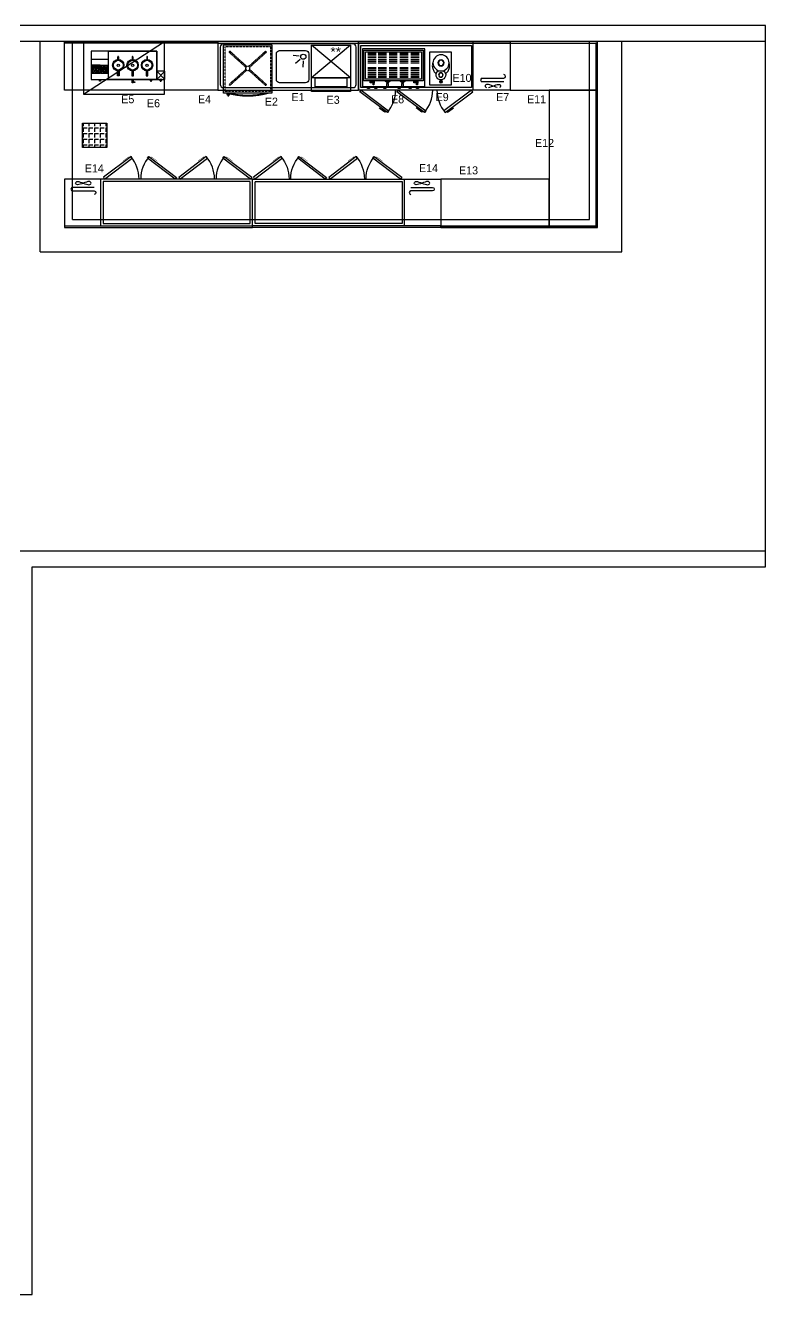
# Model space of a CAD drawing. Header units: centimetres. Extents: x 17223 to 23915, y 3231 to 4899.
# Drawn here: x 18138 to 19055, y 3280 to 4850 of the extents above; entities that cross this region are included whole.
import ezdxf

# ---------------------------------------------------------------- set-up
doc = ezdxf.new("R2010")
doc.units = ezdxf.units.CM
doc.header["$MEASUREMENT"] = 0
doc.linetypes.add('DASHED', pattern=[0.75, 0.5, -0.25])
for name, color, linetype in [('002 Çizgi', 7, 'Continuous'), ('0D', 1, 'Continuous'), ('0T', 7, 'Continuous'), ('AK', 7, 'Continuous'), ('S2000-002 Çizgi', 7, 'Continuous')]:
    doc.layers.add(name, color=color, linetype=linetype)
doc.styles.get("Standard").update_dxf_attribs({"font": 'arial.ttf'})
doc.styles.add('TAKSİM', font='GOTHIC.TTF', dxfattribs={"height": 20})

# ---------------------------------------------------------------- blocks, each defined once
blk = doc.blocks.new('espresso_2grup')
at = {"layer": '0D'}
for p, q in [((-21.3, 15.5), (-31.6, 15.5)), ((-31.6, 14), (-21.3, 14)), ((-31.6, 11.8), (-21.3, 11.8)), ((-31.6, 9.6), (-21.3, 9.6)), ((-31.6, 7.4), (-21.3, 7.4)), ((-31.6, 5.1), (-21.3, 5.1)), ((-31.6, 3.3), (-21.3, 3.3)), ((-7.8, 15.5), (-18.1, 15.5)), ((-18.1, 14), (-7.8, 14)), ((-18.1, 11.8), (-7.8, 11.8)), ((-18.1, 9.6), (-7.8, 9.6)), ((-18.1, 7.4), (-7.8, 7.4)), ((-18.1, 5.1), (-7.8, 5.1)), ((-18.1, 3.3), (-7.8, 3.3)), ((5.6, 15.5), (-4.6, 15.5)), ((-4.6, 14), (5.6, 14)), ((-4.6, 11.8), (5.6, 11.8)), ((-4.6, 9.6), (5.6, 9.6)), ((-4.6, 7.4), (5.6, 7.4)), ((-4.6, 5.1), (5.6, 5.1)), ((-4.6, 3.3), (5.6, 3.3)), ((19.1, 15.5), (8.9, 15.5)), ((8.9, 14), (19.1, 14)), ((8.9, 11.8), (19.1, 11.8)), ((8.9, 9.6), (19.1, 9.6)), ((8.9, 7.4), (19.1, 7.4)), ((8.9, 5.1), (19.1, 5.1)), ((8.9, 3.3), (19.1, 3.3)), ((32, 15.5), (21.7, 15.5)), ((21.7, 14), (32, 14)), ((21.7, 11.8), (32, 11.8)), ((21.7, 9.6), (32, 9.6)), ((21.7, 7.4), (32, 7.4)), ((21.7, 5.1), (32, 5.1)), ((21.7, 3.3), (32, 3.3)), ((-21.3, -2.4), (-31.6, -2.4)), ((-31.6, -4.1), (-21.3, -4.1)), ((-31.6, -6.3), (-21.3, -6.3)), ((-31.6, -8.6), (-21.3, -8.6)), ((-31.6, -10.8), (-21.3, -10.8)), ((-31.6, -13), (-21.3, -13)), ((-31.6, -14.6), (-21.3, -14.6)), ((-7.8, -2.4), (-18.1, -2.4)), ((-18.1, -4.1), (-7.8, -4.1)), ((-18.1, -6.3), (-7.8, -6.3)), ((-18.1, -8.6), (-7.8, -8.6)), ((-18.1, -10.8), (-7.8, -10.8)), ((-18.1, -13), (-7.8, -13)), ((-18.1, -14.6), (-7.8, -14.6)), ((5.6, -2.4), (-4.6, -2.4)), ((-4.6, -4.1), (5.6, -4.1)), ((-4.6, -6.3), (5.6, -6.3)), ((-4.6, -8.6), (5.6, -8.6)), ((-4.6, -10.8), (5.6, -10.8)), ((-4.6, -13), (5.6, -13)), ((-4.6, -14.6), (5.6, -14.6)), ((19.1, -2.4), (8.9, -2.4)), ((8.9, -4.1), (19.1, -4.1)), ((8.9, -6.3), (19.1, -6.3)), ((8.9, -8.6), (19.1, -8.6)), ((8.9, -10.8), (19.1, -10.8)), ((8.9, -13), (19.1, -13)), ((8.9, -14.6), (19.1, -14.6)), ((32, -2.4), (21.7, -2.4)), ((21.7, -4.1), (32, -4.1)), ((21.7, -6.3), (32, -6.3)), ((21.7, -8.6), (32, -8.6)), ((21.7, -10.8), (32, -10.8)), ((21.7, -13), (32, -13)), ((21.7, -14.6), (32, -14.6))]:
    blk.add_line(p, q, dxfattribs=at)
for centre in [(-11.1, -17), (7.4, -17)]:
    blk.add_arc(centre, 2.96, 212.0817, 327.9183, dxfattribs=at)
at = {"layer": '0T'}
for p, q in [((-38.5, -13.3), (-36.4, -13.3)), ((36.7, -13.3), (38.5, -13.3)), ((-29.8, -18.5), (-29.8, -21.6)), ((-28.9, -18.5), (-29.8, -18.5)), ((-29.4, -22), (-29.4, -23.8)), ((-29.4, -23.8), (-28.5, -23.8)), ((-28.9, -21.2), (-28.9, -18.5)), ((-28.5, -23.8), (-28.5, -21.6)), ((24.2, -18.5), (24.2, -21.6)), ((25.1, -18.5), (24.2, -18.5)), ((24.6, -22), (24.6, -23.8)), ((24.6, -23.8), (25.5, -23.8)), ((25.1, -21.2), (25.1, -18.5)), ((25.5, -23.8), (25.5, -21.6))]:
    blk.add_line(p, q, dxfattribs=at)
for points in [[(-38.5, -25.5), (-38.5, 21), (38.5, 21), (38.5, -25.5)], [(-36.4, -18.5), (36.7, -18.5), (36.7, 19.3), (-36.4, 19.3)], [(-34.4, -16.5), (34.7, -16.5), (34.7, 17.3), (-34.4, 17.3)], [(-30.6, -25.5), (-30.6, -28.1), (-28.3, -28.1), (-28.3, -25.5)], [(-28.8, -18.5), (-28.8, -19.3), (-24.1, -19.3), (-24.1, -18.5)], [(-27.8, -19.3), (-27.8, -21), (-25, -21), (-25, -19.3)], [(-21.6, -25.5), (-21.6, -28.1), (-19.2, -28.1), (-19.2, -25.5)], [(-11.8, -21.8), (-11.8, -26), (-10.2, -26), (-10.2, -21.8)], [(-11.5, -20.6), (-11.5, -21.8), (-10.6, -21.8), (-10.6, -20.6)], [(-8.1, -25.5), (-8.1, -28.1), (-5.8, -28.1), (-5.8, -25.5)], [(6.6, -21.8), (6.6, -26), (8.2, -26), (8.2, -21.8)], [(7, -20.6), (7, -21.8), (7.9, -21.8), (7.9, -20.6)], [(9.7, -25.5), (9.7, -28.1), (12, -28.1), (12, -25.5)], [(20.8, -25.5), (20.8, -28.1), (23.2, -28.1), (23.2, -25.5)], [(25.2, -18.5), (25.2, -19.3), (29.9, -19.3), (29.9, -18.5)], [(26.2, -19.3), (26.2, -21), (29.1, -21), (29.1, -19.3)], [(29.9, -25.5), (29.9, -28.1), (32.2, -28.1), (32.2, -25.5)]]:
    blk.add_lwpolyline(points, close=True, dxfattribs=at)
for centre, radius, start, end in [((-29.6, -21.6), 0.2, 180, 265.8055), ((-29.6, -22), 0.2, 0, 85.8055), ((-11.1, -17), 3.7, 205.1444, 334.8556), ((7.4, -17), 3.7, 205.1444, 334.8556), ((24.4, -21.6), 0.2, 180, 265.8055), ((24.4, -22), 0.2, 0, 85.8055), ((25.3, -21.2), 0.2, 180, 265.8058), ((25.3, -21.6), 0.2, 0, 85.8058)]:
    blk.add_arc(centre, radius, start, end, dxfattribs=at)
at = {"layer": 'AK'}
for centre, start, end in [((-28.7, -21.2), 180, 265.8058), ((-28.7, -21.6), 0, 85.8058)]:
    blk.add_arc(centre, 0.2, start, end, dxfattribs=at)
blk = doc.blocks.new('degirmen')
at = {"layer": '0D'}
for points in [[(1.3, -14.3), (1.3, -14.9), (-1.5, -14.9), (-1.5, -14.3)], [(-0.8, -14.9), (-0.8, -17.3), (-1.1, -17.3), (-1.1, -14.9)], [(0.9, -14.9), (0.9, -17.3), (0.6, -17.3), (0.6, -14.9)]]:
    blk.add_lwpolyline(points, dxfattribs=at)
for centre, radius in [((-0.1, 6.5), 3.87), ((-0.1, 6.5), 3.35), ((0.1, -8.5), 2.81), ((0.1, -8.5), 2.45)]:
    blk.add_circle(centre, radius, dxfattribs=at)
for start, end in [(127.2241, 54.179), (65.4662, 115.7795)]:
    blk.add_arc((-0.1, -16.8), 1.65, start, end, dxfattribs=at)
at = {"layer": '0T'}
for points in [[(-5.7, -7, -0.054984), (-7.4, -5.4, -0.093867), (-9.7, -1.6, -0.088672), (-10.6, 3, -0.067491), (-10.1, 6.6, -0.093867)], [(9.9, 7.5, -0.085751), (10.7, 3, -0.088672), (9.8, -1.6, -0.093867), (7.6, -5.4, -0.054985), (5.8, -7, -0.109161)]]:
    blk.add_lwpolyline(points, format="xyb", dxfattribs=at)
blk.add_circle((-0.1, 6.5), 10, dxfattribs=at)
blk.add_arc((0.1, -8.5), 5.95, 115.6161, 65.321, dxfattribs=at)
blk = doc.blocks.new('A$C34EC4B2C')
at = {"layer": 'S2000-002 Çizgi'}
for p, q in [((80.8, 87.7), (46.6, 62.1)), ((48.1, 60), (82.4, 85.6)), ((71.9, 83.1), (70.5, 82)), ((77.6, 87.3), (71.9, 83.1)), ((78.6, 86), (77.6, 87.3)), ((82.4, 85.6), (80.8, 87.7)), ((104.7, 85.8), (106.2, 87.8)), ((138.8, 60), (104.7, 85.8)), ((106.2, 87.8), (140.3, 62)), ((108.4, 86.1), (109.4, 87.4)), ((109.4, 87.4), (115.1, 83.2)), ((115.1, 83.2), (116.5, 82.1)), ((150.6, 85.8), (152.2, 87.8)), ((184.7, 60), (150.6, 85.8)), ((152.2, 87.8), (186.3, 62)), ((154.4, 86.1), (155.4, 87.4)), ((155.4, 87.4), (161.1, 83.2)), ((161.1, 83.2), (162.5, 82.1)), ((0, 0), (0, 60)), ((0, 60), (188, 60)), ((8, 49.7), (34.7, 49.7)), ((12, 55), (12.2, 55.7)), ((12.2, 54.2), (12, 55)), ((12.2, 55.7), (12.7, 56.3)), ((12.7, 53.6), (12.2, 54.2)), ((12.7, 56.3), (13.5, 56.8)), ((13.5, 53.1), (12.7, 53.6)), ((14.6, 53), (13.5, 53.1)), ((16.1, 53.1), (14.6, 53)), ((16.1, 56.8), (17.8, 56.3)), ((17.8, 53.6), (16.1, 53.1)), ((17.8, 56.3), (19.6, 55.7)), ((19.6, 54.2), (17.8, 53.6)), ((19.6, 55.7), (21.6, 55)), ((21.6, 55), (19.6, 54.2)), ((23.5, 55.7), (21.6, 55)), ((21.6, 55), (23.5, 54.2)), ((25.4, 56.3), (23.5, 55.7)), ((23.5, 54.2), (25.4, 53.6)), ((27.1, 56.8), (25.4, 56.3)), ((25.4, 53.6), (27.1, 53.1)), ((27.1, 53.1), (28.6, 53)), ((28.6, 53), (29.7, 53.1)), ((30.5, 56.3), (29.7, 56.8)), ((29.7, 53.1), (30.5, 53.6)), ((31, 55.7), (30.5, 56.3)), ((30.5, 53.6), (31, 54.2)), ((31.2, 55), (31, 55.7)), ((31, 54.2), (31.2, 55)), ((46.1, 60), (46.1, 0)), ((46.6, 62.1), (48.1, 60)), ((48, 5), (48, 57)), ((48, 57), (185, 57)), ((140.3, 62), (138.8, 60)), ((186.3, 62), (184.7, 60)), ((185, 57), (185, 5)), ((188, 2), (188, 60)), ((188, 60), (188, 0)), ((34.7, 45.3), (8, 45.3)), ((188, 2), (0, 2)), ((185, 5), (48, 5)), ((188, 0), (0, 0))]:
    blk.add_line(p, q, dxfattribs=at)
for centre, radius, start, end in [((48.1, 60), 42.7, 0, 40.245), ((138.8, 60), 42.7, 139.4908, 180), ((184.7, 60), 42.7, 139.4908, 180), ((34.7, 47.5), 2.17, 270, 90), ((8, 43.1), 2.17, 90, 270)]:
    blk.add_arc(centre, radius, start, end, dxfattribs=at)
blk = doc.blocks.new('A$C723D60DA')
at = {"layer": 'S2000-002 Çizgi'}
for points in [[(0, 3.7), (60, 3.7), (60, 63.7), (0, 63.7)], [(53.2, 2.2), (54.6, 2.2), (54.6, 0.7), (53.2, 0.7)]]:
    blk.add_lwpolyline(points, close=True, dxfattribs=at)
at = {"layer": 'S2000-002 Çizgi', "linetype": 'DASHED', "ltscale": 0.5}
blk.add_lwpolyline([(2, 5.7), (58, 5.7), (58, 61.7), (2, 61.7)], close=True, dxfattribs=at)
for points in [[(6.8, 54.6), (7.9, 55.7)], [(6.8, 54.6), (27.7, 35.8)], [(7.9, 55.7), (28.7, 36.9)], [(31.4, 36.9), (52.1, 55.7)], [(32.4, 35.9), (53.2, 54.6)], [(52.1, 55.7), (53.2, 54.6)], [(27.6, 33.2), (6.8, 14.4)], [(28.6, 32.1), (7.9, 13.4)], [(31.3, 32.2), (52.1, 13.4)], [(32.3, 33.2), (53.2, 14.4)], [(7.9, 13.4), (6.8, 14.4)], [(52.1, 13.4), (53.2, 14.4)]]:
    blk.add_lwpolyline(points, dxfattribs=at)
at = {"layer": 'S2000-002 Çizgi'}
for points in [[(52.2, 3.2), (52.2, 3.7), (55.9, 3.7)], [(55.9, 3.3), (55.9, 2.2), (52.2, 2.2)]]:
    blk.add_lwpolyline(points, dxfattribs=at)
at = {"layer": 'S2000-002 Çizgi', "linetype": 'DASHED', "ltscale": 0.5}
blk.add_circle((30, 34.5), 2.67, dxfattribs=at)
at = {"layer": 'S2000-002 Çizgi'}
for centre, radius, start, end in [((29.9, 100.6), 100.6, 254.4941, 285.5059), ((29.9, 109.5), 108.5, 257.2819, 282.7181)]:
    blk.add_arc(centre, radius, start, end, dxfattribs=at)
blk = doc.blocks.new('A$C3C3A6592')
at = {"layer": 'S2000-002 Çizgi'}
for points in [[(0, 57), (48.3, 16.9)], [(0, 16.9), (48.3, 57)], [(0, 16.9), (48.3, 16.9)]]:
    blk.add_lwpolyline(points, dxfattribs=at)
for points in [[(0, 0), (48.3, 0), (48.3, 57), (0, 57)], [(4.6, 5.6), (43.7, 5.6), (43.7, 16.9), (4.6, 16.9)]]:
    blk.add_lwpolyline(points, close=True, dxfattribs=at)
blk.add_text('**', height=12, dxfattribs=at).set_placement((11.9, 43))
blk = doc.blocks.new('A$C08847F1B')
at = {"layer": 'S2000-002 Çizgi'}
blk.add_lwpolyline([(0, 30.6), (30.6, 30.6), (30.6, 0), (0, 0), (0, 30.6)], dxfattribs=at)
blk.add_lwpolyline([(15.5, 29.5), (15.5, 23.4, -0.414214), (15.3, 23.2), (15.2, 23.2, -0.414214), (15, 23.4), (15, 29.5), (2.7, 29.5, 0.668179), (2.3, 28.6), (10.8, 20.1, -0.810443), (10.4, 19.8), (1.6, 28.6, 0.668179), (1, 28.4), (1, 15.5), (7.1, 15.5, -0.414214), (7.3, 15.3), (7.3, 15.2, -0.414214), (7.1, 15), (1, 15), (1, 2.7, 0.668179), (1.9, 2.3), (10.4, 10.8, -0.810443), (10.8, 10.4), (2, 1.6, 0.668179), (2.2, 1), (15, 1), (15, 7.1, -0.414214), (15.2, 7.3), (15.3, 7.3, -0.414214), (15.5, 7.1), (15.5, 1), (27.9, 1, 0.668179), (28.3, 1.9), (19.8, 10.4, -0.810443), (20.2, 10.8), (29, 2, 0.668179), (29.5, 2.2), (29.5, 15), (23.4, 15, -0.414214), (23.2, 15.2), (23.2, 15.3, -0.414214), (23.4, 15.5), (29.5, 15.5), (29.5, 28.4, 0.668179), (29, 28.6), (20.2, 19.8, -0.810443), (19.8, 20.1), (28.3, 28.6, 0.668179), (27.9, 29.5)], format="xyb", close=True, dxfattribs=at)
for radius in [10.8, 5.66, 2.6]:
    blk.add_circle((15.3, 15.8), radius, dxfattribs=at)
blk = doc.blocks.new('A$C0AAB4699')
at = {"layer": 'S2000-002 Çizgi'}
for points in [[(34.4, 14.8, -0.072213), (32.4, 14.8), (32.4, 8.5), (34.4, 8.5)], [(50.2, 8.5), (52.3, 8.5), (52.3, 14.8, -0.072213), (50.2, 14.8)], [(68.1, 8.5), (70.1, 8.5), (70.1, 14.8, -0.072213), (68.1, 14.8)]]:
    blk.add_hatch(color=256, dxfattribs=at).paths.add_polyline_path(points)
for p, q in [((81, 14.2), (91, 4.2)), ((91, 14.2), (81, 4.2))]:
    blk.add_line(p, q, dxfattribs=at)
for points in [[(0, 4.2), (81, 4.2), (81, 39.2), (0, 39.2)], [(0, 29.2), (21.5, 29.2), (21.5, 39.2), (0, 39.2)], [(81, 4.2), (21.5, 4.2), (21.5, 39.2), (81, 39.2)], [(9.3, 4.2), (12.2, 4.2), (12.2, 3), (9.3, 3)], [(10.2, 3), (11.3, 3), (11.3, 1.9), (10.2, 1.9)], [(53.8, 0.2), (51.2, 0.4), (51.2, 1), (53.8, 1.2)], [(75.5, 4.2), (72.6, 4.2), (72.6, 3), (75.5, 3)], [(74.7, 3), (73.5, 3), (73.5, 1.9), (74.7, 1.9)], [(81, 4.2), (91, 4.2), (91, 14.2), (81, 14.2)], [(87.5, 4.2), (84.5, 4.2), (84.5, 3), (87.5, 3)], [(86.6, 3), (85.4, 3), (85.4, 1.9), (86.6, 1.9)]]:
    blk.add_lwpolyline(points, close=True, dxfattribs=at)
for points in [[(32.9, 28.7), (32.9, 32.2)], [(33.8, 32.2), (33.8, 28.7)], [(50.8, 32.2), (50.8, 28.7)], [(51.7, 28.7), (51.7, 32.2)], [(68.7, 32.2), (68.7, 28.7)], [(69.6, 28.7), (69.6, 32.2)], [(34.4, 14.8), (34.4, 8.5), (32.4, 8.5), (32.4, 14.8)], [(50.2, 14.8), (50.2, 8.5), (52.3, 8.5), (52.3, 14.8)], [(51.8, 0), (50.7, 0), (50.7, 4.2)], [(51.8, 4.2), (51.8, 1.1)], [(51.8, 0.4), (51.8, 0)], [(68.1, 14.8), (68.1, 8.5), (70.1, 8.5), (70.1, 14.8)]]:
    blk.add_lwpolyline(points, dxfattribs=at)
for centre, radius in [((33.4, 21.7), 7), ((33.4, 21.7), 6), ((33.4, 21.7), 1.45), ((51.2, 21.7), 7), ((51.2, 21.7), 6), ((51.2, 21.7), 1.45), ((69.1, 21.7), 7), ((69.1, 21.7), 6), ((69.1, 21.7), 1.45)]:
    blk.add_circle(centre, radius, dxfattribs=at)
for centre in [(33.4, 32.2), (51.2, 32.2), (69.1, 32.2)]:
    blk.add_arc(centre, 0.438, 0, 180, dxfattribs=at)
at = {"layer": 'S2000-002 Çizgi', "yscale": 0.3284582400001454}
for xscale, zscale in [(-0.3284582400001454, 0.3284582400000002), (0.3284582400001454, 0.3284582400001454)]:
    blk.add_blockref('A$C08847F1B', (11, 11.7), dxfattribs=dict(at, xscale=xscale, zscale=zscale))
blk = doc.blocks.new('233-60')
at = {"layer": '002 Çizgi', "color": 7}
blk.add_line((3, -147.9), (3, 85.1), dxfattribs=at)
for points in [[(-82.7, 49.9), (-57.1, 84.2), (-55, 82.6), (-80.6, 48.4)], [(-55, -147.9), (5, -147.9), (5, 85.1), (-55, 85.1)], [(-82.8, 27.7), (-57, -6.4), (-55, -4.8), (-80.8, 29.3)], [(-82.8, -43.2), (-57, -9.1), (-55, -10.6), (-80.8, -44.8)], [(-82.7, -65.4), (-57.1, -99.6), (-55, -98.1), (-80.6, -63.9)], [(-52, -131.5), (-51.8, -130), (-51.3, -128.3), (-50.7, -126.4), (-50, -124.5), (-49.2, -122.5), (-48.6, -120.7), (-48.1, -119), (-48, -117.5), (-48.1, -116.4), (-48.6, -115.5), (-49.2, -115.1), (-50, -114.9), (-50.7, -115.1), (-51.3, -115.5), (-51.8, -116.4), (-52, -117.5), (-51.8, -119), (-51.3, -120.7), (-50.7, -122.5), (-50, -124.5), (-49.2, -126.4), (-48.6, -128.3), (-48.1, -130), (-48, -131.5), (-48.1, -132.6), (-48.6, -133.4), (-49.2, -133.9), (-50, -134.1), (-50.7, -133.9), (-51.3, -133.4), (-51.8, -132.6)]]:
    blk.add_lwpolyline(points, close=True, dxfattribs=at)
at = {"layer": '002 Çizgi', "color": 7, "linetype": 'DASHED'}
blk.add_lwpolyline([(0, -99.9), (0, 82.1), (-52, 82.1), (-52, -99.9)], close=True, dxfattribs=at)
at = {"layer": '002 Çizgi', "color": 7, "const_width": 0.427}
for points in [[(-81, 52.2), (-82.3, 53.2), (-78.1, 58.8), (-77, 60.3)], [(-81.1, 25.5), (-82.4, 24.5), (-78.2, 18.8), (-77.1, 17.4)], [(-81.1, -41), (-82.4, -40), (-78.2, -34.3), (-77.1, -32.9)], [(-81, -67.7), (-82.3, -68.6), (-78.1, -74.3), (-77, -75.8)]]:
    blk.add_lwpolyline(points, dxfattribs=at)
at = {"layer": '002 Çizgi', "color": 7}
blk.add_lwpolyline([(3, -102.9), (-55, -102.9)], dxfattribs=at)
for points in [[(-40.3, -137.6), (-40.3, -110.9, -1), (-36, -110.9)], [(-44.7, -110.9), (-44.7, -137.6, 1), (-40.3, -137.6)]]:
    blk.add_lwpolyline(points, format="xyb", dxfattribs=at)
for centre, start, end in [((-55, 82.6), 229.755, 270), ((-55, -4.8), 90, 130.5092), ((-55, -10.6), 229.4908, 270), ((-55, -98.1), 90, 130.245)]:
    blk.add_arc(centre, 42.7, start, end, dxfattribs=at)

msp = doc.modelspace()

# ---------------------------------------------------------------- hatches: boundary and pattern name
h = msp.add_hatch()
h.set_pattern_fill('ANGLE', color=256, angle=180)
h.set_pattern_definition([(360, (10051.5084, 7440.1146), (-9e-16, -6.985), [5.08, -1.905]), (270, (10051.5084, 7440.1146), (-6.985, 4e-16), [5.08, -1.905])])
h.paths.add_polyline_path([(18239.36, 4698.63), (18209.36, 4698.63), (18209.36, 4728.63), (18239.36, 4728.63)])

# ---------------------------------------------------------------- linework, layer by layer
for p, q in [((19054.73, 4849.53), (17270.43, 4849.53)), ((19054.73, 4179.88), (19054.73, 4849.53)), ((19054.73, 4829.53), (17270.43, 4829.53)), ((18210.51, 4764.53), (18310.51, 4829.53)), ((17279.73, 4199.88), (19054.73, 4199.88)), ((18146.73, 3279.88), (18146.73, 4179.88)), ((18146.73, 4179.88), (19054.73, 4179.88)), ((17279.73, 3279.88), (18146.73, 3279.88))]:
    msp.add_line(p, q)
at = {"color": 3}
for p, q in [((18156.73, 4569.53), (18156.73, 4829.53)), ((18196.73, 4609.53), (18196.73, 4829.53)), ((18836.73, 4609.53), (18836.73, 4829.53)), ((18876.73, 4569.53), (18876.73, 4829.53)), ((18196.73, 4609.53), (18836.73, 4609.53)), ((18156.73, 4569.53), (18876.73, 4569.53))]:
    msp.add_line(p, q, dxfattribs=at)
for points in [[(18186.73, 4829.53), (18376.73, 4829.53), (18376.73, 4769.53), (18186.73, 4769.53)], [(18186.73, 4829.53), (18376.73, 4829.53), (18376.73, 4827.53), (18186.73, 4827.53)], [(18210.51, 4764.53), (18310.51, 4764.53), (18310.51, 4829.53), (18210.51, 4829.53)], [(18738.73, 4769.53), (18846.73, 4769.53), (18846.73, 4829.53), (18738.73, 4829.53)], [(18738.73, 4827.53), (18846.73, 4827.53), (18846.73, 4829.53), (18738.73, 4829.53)], [(18844.73, 4769.53), (18846.73, 4769.53), (18846.73, 4827.53), (18844.73, 4827.53)], [(18639.12, 4816.8), (18665.45, 4816.8), (18665.45, 4775.7), (18639.12, 4775.7)], [(18786.73, 4599.53), (18846.73, 4599.53), (18846.73, 4769.53), (18786.73, 4769.53)], [(18844.73, 4599.53), (18846.73, 4599.53), (18846.73, 4769.53), (18844.73, 4769.53)], [(18209.36, 4728.63), (18239.36, 4728.63), (18239.36, 4698.63), (18209.36, 4698.63)], [(18786.73, 4659.53), (18652.73, 4659.53), (18652.73, 4599.53), (18786.73, 4599.53)], [(18652.73, 4601.53), (18786.73, 4601.53), (18786.73, 4599.53), (18652.73, 4599.53)], [(18786.73, 4601.53), (18844.73, 4601.53), (18844.73, 4599.53), (18786.73, 4599.53)]]:
    msp.add_lwpolyline(points, close=True)
at = {"layer": 'S2000-002 Çizgi'}
for p, q in [((18477.54, 4811.27), (18469.73, 4812.39)), ((18477.54, 4811.27), (18469.73, 4812.39)), ((18478.77, 4807.46), (18472.68, 4802.46)), ((18478.77, 4807.46), (18472.68, 4802.46)), ((18482.17, 4805.81), (18481.99, 4797.92))]:
    msp.add_line(p, q, dxfattribs=at)
for points in [[(18376.73, 4769.53), (18550.73, 4769.53), (18550.73, 4829.53), (18376.73, 4829.53)], [(18376.73, 4827.53), (18550.73, 4827.53), (18550.73, 4829.53), (18376.73, 4829.53)], [(18376.73, 4769.53), (18550.73, 4769.53), (18550.73, 4829.53), (18376.73, 4829.53)], [(18376.73, 4827.53), (18550.73, 4827.53), (18550.73, 4829.53), (18376.73, 4829.53)]]:
    msp.add_lwpolyline(points, close=True, dxfattribs=at)
for points in [[(18383.73, 4772.53), (18543.73, 4772.53, 0.4142136), (18547.73, 4776.53), (18547.73, 4822.53, 0.4142136), (18543.73, 4826.53), (18383.73, 4826.53, 0.4142136), (18379.73, 4822.53), (18379.73, 4776.53, 0.4142136)], [(18383.73, 4772.53), (18543.73, 4772.53, 0.4142136), (18547.73, 4776.53), (18547.73, 4822.53, 0.4142136), (18543.73, 4826.53), (18383.73, 4826.53, 0.4142136), (18379.73, 4822.53), (18379.73, 4776.53, 0.4142136)], [(18485.2, 4778.51), (18453.2, 4778.51, -0.4142136), (18449.2, 4782.51), (18449.2, 4814.51, -0.4142136), (18453.2, 4818.51), (18485.2, 4818.51, -0.4142136), (18489.2, 4814.51), (18489.2, 4782.51, -0.4142136)], [(18485.2, 4778.51), (18453.2, 4778.51, -0.4142136), (18449.2, 4782.51), (18449.2, 4814.51, -0.4142136), (18453.2, 4818.51), (18485.2, 4818.51, -0.4142136), (18489.2, 4814.51), (18489.2, 4782.51, -0.4142136)]]:
    msp.add_lwpolyline(points, format="xyb", close=True, dxfattribs=at)
msp.add_circle((18482.49, 4810.77), 3.19, dxfattribs=at)
msp.add_circle((18482.49, 4810.77), 3.19, dxfattribs=at)

# ---------------------------------------------------------------- block references
at = {"xscale": -1}
for name, p in [('espresso_2grup', (18594.26, 4799.64)), ('degirmen', (18652.88, 4796.62))]:
    msp.add_blockref(name, p, dxfattribs=at)
at = {"layer": 'S2000-002 Çizgi', "xscale": -1}
for name, p in [('A$C723D60DA', (18443.7, 4761.89)), ('A$C3C3A6592', (18541, 4767.87))]:
    msp.add_blockref(name, p, dxfattribs=at)
at = {"layer": 'S2000-002 Çizgi'}
for name, p, rotation in [('A$C34EC4B2C', (18738.73, 4829.53), 180), ('233-60', (18334.63, 4604.53), 270)]:
    msp.add_blockref(name, p, dxfattribs=dict(at, rotation=rotation))
msp.add_blockref('A$C0AAB4699', (18220.01, 4778.61), dxfattribs=at)
at = {"layer": 'S2000-002 Çizgi', "xscale": -1, "rotation": 90}
msp.add_blockref('233-60', (18504.84, 4604.53), dxfattribs=at)

# ---------------------------------------------------------------- texts
at = {"style": 'TAKSİM'}
for s, p in [('E10', (18667.14, 4779.64, 0)), ('E5', (18257.19, 4753.28, 0)), ('E6', (18288.93, 4748.27, 0)), ('E4', (18352.12, 4753.28, 0)), ('E2', (18434.82, 4750.27, 0)), ('E1', (18467.79, 4755.92, 0)), ('E3', (18511.32, 4752.53, 0)), ('E8', (18591.09, 4753.28, 0)), ('E9', (18646.25, 4755.92, 0)), ('E7', (18721.17, 4755.92, 0)), ('E11', (18759.42, 4753.28, 0)), ('E12', (18769.28, 4699.16, 0)), ('E14', (18212.01, 4667.74, 0)), ('E14', (18625.65, 4668.01, 0)), ('E13', (18675.2, 4665.28, 0))]:
    msp.add_text(s, height=9.9, dxfattribs=at).set_placement(p)

doc.saveas('drawing.dxf')
